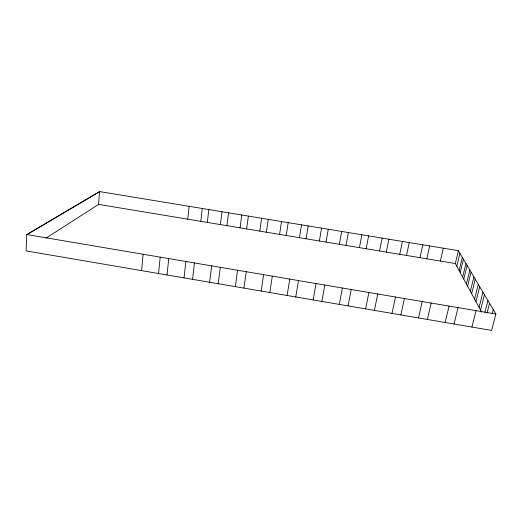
<?xml version="1.0" encoding="UTF-8"?>
<svg xmlns="http://www.w3.org/2000/svg" width="522" height="522" viewBox="0 0 522 522"><rect width="100%" height="100%" fill="white"/><g stroke="black" fill="none" stroke-linecap="round" stroke-linejoin="round"><path stroke-width="0.78" d="M26.746 234.535L26.1 250.899L491.607 330.426L495.9 314.022L458.362 250.664L99.532 191.574L26.746 234.535L495.9 314.022M45.943 238.176L98.625 204.396L99.532 191.574M141.606 270.631L143.132 254.253M158.538 273.521L160.195 257.144M167.02 274.97L168.743 258.592M187.744 219.168L189.179 206.34M184.025 277.88L185.878 261.496M192.546 279.335L194.465 262.951M200.774 221.328L202.288 208.493M207.299 222.411L208.852 209.576M209.629 282.252L211.678 265.868M220.375 224.577L222 211.743M218.183 283.714L220.304 267.329M226.92 225.667L228.59 212.826M240.042 227.84L241.784 214.999M235.337 286.643L237.588 270.252M246.606 228.93L248.394 216.088M243.937 288.111L246.253 271.721M259.767 231.109L261.633 218.268M266.357 232.205L268.262 219.357M261.163 291.054L263.617 274.663M269.796 292.529L272.321 276.138M279.564 234.391L281.547 221.55M286.18 235.487L288.196 222.646M287.1 295.485L289.762 279.094M299.426 237.686L301.527 224.838M295.772 296.966L298.499 280.575M306.062 238.789L308.202 225.935M319.36 240.988L321.578 228.14M313.154 299.941L316.019 283.544M326.015 242.097L328.273 229.243M321.865 301.429L324.795 285.032M339.352 244.309L341.695 231.455M346.034 245.412L348.415 232.558M339.32 304.411L342.393 288.013M348.07 305.905L351.208 289.508M359.417 247.63L361.883 234.776M366.118 248.746L368.623 235.885M365.602 308.9L368.884 292.503M379.546 250.971L382.137 238.11M386.273 252.087L388.903 239.226M374.391 310.401L377.745 294.003M399.748 254.318L402.455 241.458M392.002 313.409L395.493 297.011M406.494 255.441L409.248 242.58M400.831 314.916L404.393 298.519M420.014 257.679L422.853 244.818M426.787 258.801L429.665 245.94M418.52 317.937L422.226 301.54M440.353 261.052L443.315 248.185M427.387 319.451L431.159 303.054M481.675 312.123L455.314 263.532L458.362 250.664M456.822 266.318L459.921 253.3M445.155 322.492L449.077 306.088M459.138 270.585L462.309 257.333M460.208 272.556L463.419 259.199M462.662 277.071L465.95 263.473M463.797 279.166L467.125 265.45M454.062 324.012L458.048 307.608M466.394 283.955L469.813 269.985M467.601 286.18L471.059 272.092M470.361 291.269L473.911 276.908M471.647 293.638L475.242 279.146M474.589 299.06L478.282 284.288M475.953 301.579L479.698 286.669M471.908 327.059L476.044 310.655M479.092 307.367L482.948 292.157M480.553 310.061L484.455 294.708M484.918 312.326L487.933 300.568M487.026 313.102L489.551 303.302M492.279 313.441L493.277 309.592M27.079 234.593L99.793 191.62M98.625 204.396L455.314 263.532"/></g></svg>
